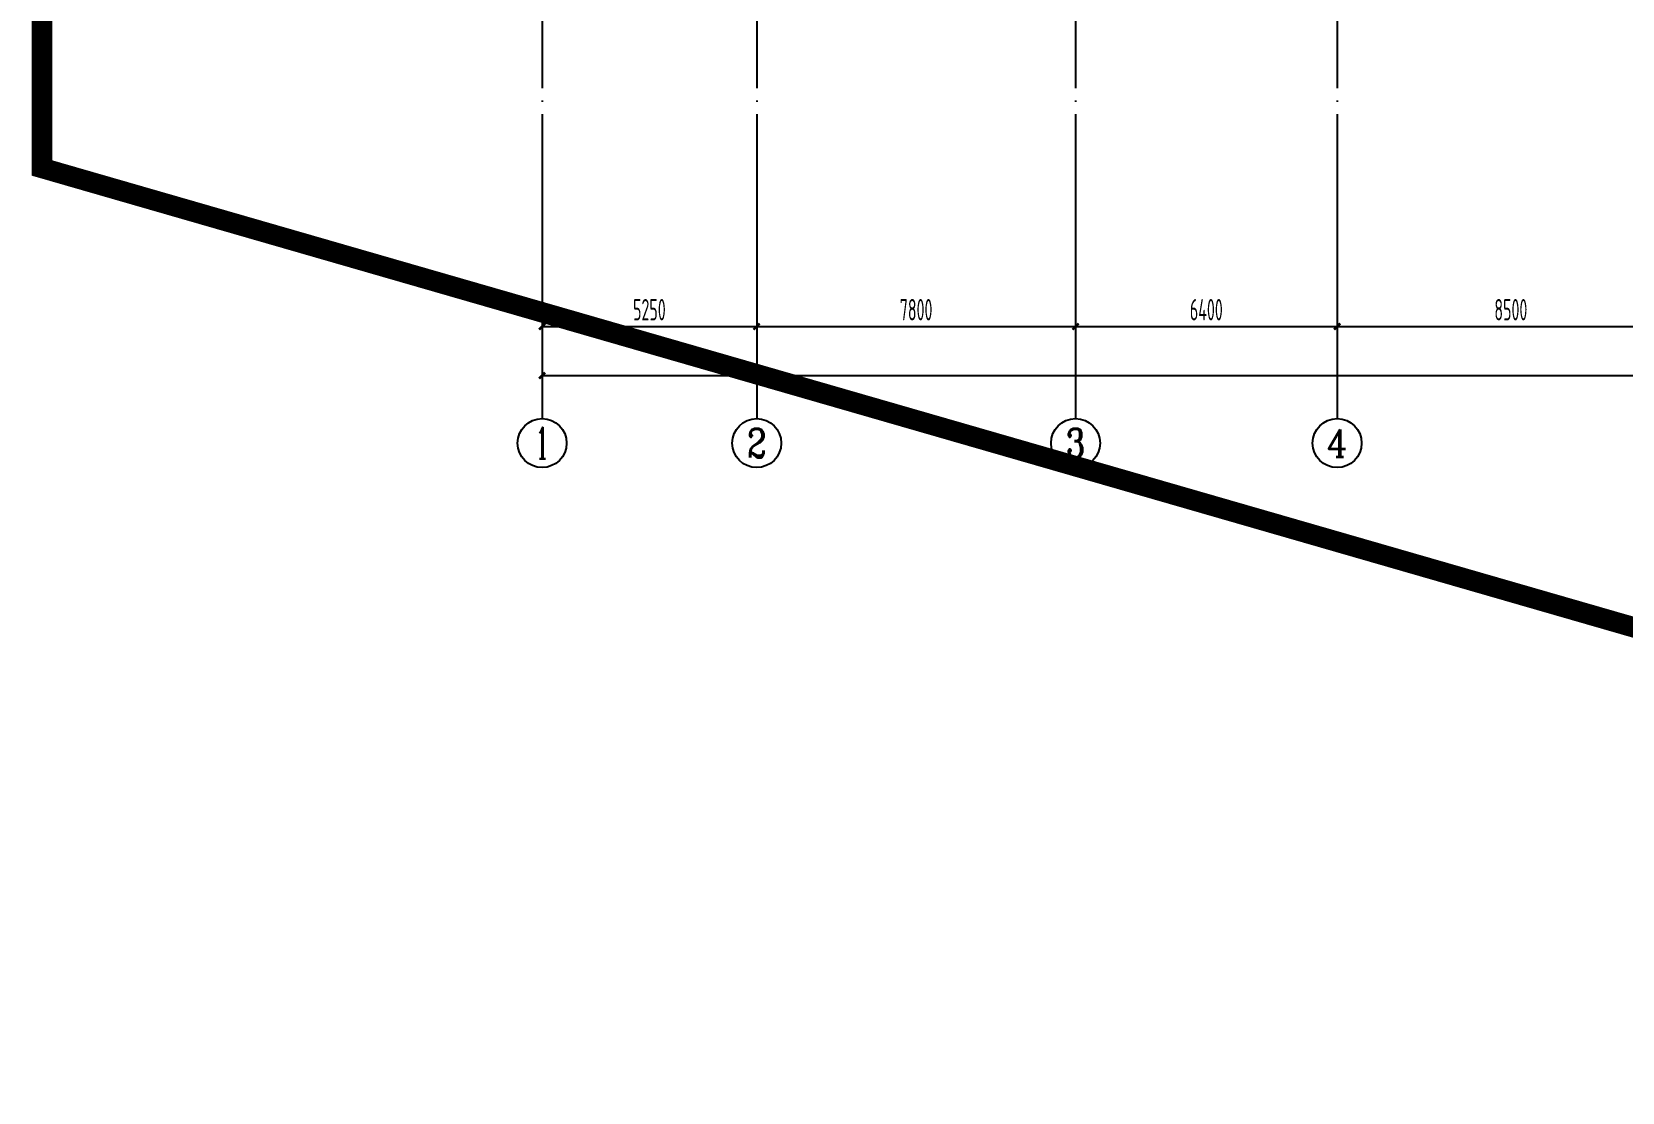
# Model space of a CAD drawing. Extents: x -473190 to 2138458, y -81875 to 2633646.
# Drawn here: x -89731 to -50824, y -78178 to -52236 of the extents above; entities that cross this region are included whole.
import ezdxf
from ezdxf.enums import TextEntityAlignment as Align

# ---------------------------------------------------------------- set-up
doc = ezdxf.new("R2010")
doc.units = 0
doc.header["$LTSCALE"] = 1000
for name, pattern in [('ACAD_ISO05W100', [34, 24, -3, 0.5, -3, 0.5, -3]), ('DASH', [0.35, 0.25, -0.1]), ('DOTE', [2.42, 2, -0.2, 0.02, -0.2])]:
    doc.linetypes.add(name, pattern=pattern)
for name, color, linetype in [('A-REDLINE', 1, 'ACAD_ISO05W100'), ('AXIS', 3, 'Continuous'), ('AXIS_TEXT', 7, 'Continuous'), ('DOTE', 1, 'DOTE'), ('雨棚投影', 147, 'Continuous')]:
    doc.layers.add(name, color=color, linetype=linetype)
doc.styles.add('_TCH_AXIS', font='COMPLEX', dxfattribs={"bigfont": 'GBCBIG'})
doc.styles.add('_TCH_DIM_T3', font='tssdeng.shx', dxfattribs={"width": 0.564706, "bigfont": '@@@tssdchn.shx'})
doc.styles.add('COMPLEX', font='COMPLEX.shx', dxfattribs={"width": 0.65})
doc.dimstyles.new('_TCH_ARCH&&150', dxfattribs={"dimtxt": 525, "dimasz": 150, "dimexe": 375, "dimexo": 450, "dimgap": 150, "dimtad": 1, "dimdec": 0, "dimzin": 0, "dimdsep": 46, "dimtxsty": '_TCH_DIM_T3', "dimblk": 'ARCHTICK', "dimcen": 0.09, "dimclrt": 7, "dimazin": 2, "dimtfac": 1, "dimtdec": 0, "dimtix": 1, "dimtmove": 2, "dimatfit": 3, "dimfxl": 0, "dimtolj": 1, "dimtzin": 0, "dimarcsym": 0})

# ---------------------------------------------------------------- blocks, each defined once
blk = doc.blocks.new('_AXISO')
blk.add_circle((0, 0), 0.5)
at = {"layer": 'AXIS_TEXT', "style": 'COMPLEX', "width": 1.041667}
blk.add_attdef('A', text='', height=0.56, dxfattribs=at).set_placement((-0.25, -0.28), (0.25, -0.28), align=Align.FIT)
blk = doc.blocks.new('_ArchTick')
at = {"color": 0, "linetype": 'ByBlock', "const_width": 0.4}
blk.add_lwpolyline([(-0.5, -0.5), (0.5, 0.5)], dxfattribs=at)
blk = doc.blocks.new('*D5365')
at = {"layer": 'AXIS', "color": 0, "lineweight": -2, "transparency": 16777216}
for p, q in [((-279890, -214215), (-279890, -217890)), ((-274640, -214215), (-274640, -217890)), ((-279890, -217515), (-274640, -217515))]:
    blk.add_line(p, q, dxfattribs=at)
at = {"layer": 'Defpoints', "color": 0, "transparency": 16777216}
for p in [(-279890, -213765), (-274640, -213765), (-274640, -217515)]:
    blk.add_point(p, dxfattribs=at)
at = {"layer": 'AXIS', "color": 0, "lineweight": -2, "transparency": 16777216, "xscale": 150, "yscale": 150, "zscale": 150, "rotation": 180}
blk.add_blockref('_ArchTick', (-279890, -217515), dxfattribs=at)
at = {"layer": 'AXIS', "color": 0, "lineweight": -2, "transparency": 16777216, "xscale": 150, "yscale": 150, "zscale": 150}
blk.add_blockref('_ArchTick', (-274640, -217515), dxfattribs=at)
at = {"layer": 'AXIS', "color": 7, "transparency": 16777216, "insert": (-277265, -217103), "char_height": 525, "attachment_point": 5, "style": '_TCH_DIM_T3'}
blk.add_mtext('\\A1;5250', dxfattribs=at)
blk = doc.blocks.new('*D5366')
at = {"layer": 'AXIS', "color": 0, "lineweight": -2, "transparency": 16777216}
for p, q in [((-274640, -214215), (-274640, -217890)), ((-266840, -214215), (-266840, -217890)), ((-274640, -217515), (-266840, -217515))]:
    blk.add_line(p, q, dxfattribs=at)
at = {"layer": 'Defpoints', "color": 0, "transparency": 16777216}
for p in [(-274640, -213765), (-266840, -213765), (-266840, -217515)]:
    blk.add_point(p, dxfattribs=at)
at = {"layer": 'AXIS', "color": 0, "lineweight": -2, "transparency": 16777216, "xscale": 150, "yscale": 150, "zscale": 150, "rotation": 180}
blk.add_blockref('_ArchTick', (-274640, -217515), dxfattribs=at)
at = {"layer": 'AXIS', "color": 0, "lineweight": -2, "transparency": 16777216, "xscale": 150, "yscale": 150, "zscale": 150}
blk.add_blockref('_ArchTick', (-266840, -217515), dxfattribs=at)
at = {"layer": 'AXIS', "color": 7, "transparency": 16777216, "insert": (-270740, -217103), "char_height": 525, "attachment_point": 5, "style": '_TCH_DIM_T3'}
blk.add_mtext('\\A1;7800', dxfattribs=at)
blk = doc.blocks.new('*D5367')
at = {"layer": 'AXIS', "color": 0, "lineweight": -2, "transparency": 16777216}
for p, q in [((-266840, -214215), (-266840, -217890)), ((-260440, -214215), (-260440, -217890)), ((-266840, -217515), (-260440, -217515))]:
    blk.add_line(p, q, dxfattribs=at)
at = {"layer": 'Defpoints', "color": 0, "transparency": 16777216}
for p in [(-266840, -213765), (-260440, -213765), (-260440, -217515)]:
    blk.add_point(p, dxfattribs=at)
at = {"layer": 'AXIS', "color": 0, "lineweight": -2, "transparency": 16777216, "xscale": 150, "yscale": 150, "zscale": 150, "rotation": 180}
blk.add_blockref('_ArchTick', (-266840, -217515), dxfattribs=at)
at = {"layer": 'AXIS', "color": 0, "lineweight": -2, "transparency": 16777216, "xscale": 150, "yscale": 150, "zscale": 150}
blk.add_blockref('_ArchTick', (-260440, -217515), dxfattribs=at)
at = {"layer": 'AXIS', "color": 7, "transparency": 16777216, "insert": (-263640, -217103), "char_height": 525, "attachment_point": 5, "style": '_TCH_DIM_T3'}
blk.add_mtext('\\A1;6400', dxfattribs=at)
blk = doc.blocks.new('*D5368')
at = {"layer": 'AXIS', "color": 0, "lineweight": -2, "transparency": 16777216}
for p, q in [((-260440, -214215), (-260440, -217890)), ((-251940, -214215), (-251940, -217890)), ((-260440, -217515), (-251940, -217515))]:
    blk.add_line(p, q, dxfattribs=at)
at = {"layer": 'Defpoints', "color": 0, "transparency": 16777216}
for p in [(-260440, -213765), (-251940, -213765), (-251940, -217515)]:
    blk.add_point(p, dxfattribs=at)
at = {"layer": 'AXIS', "color": 0, "lineweight": -2, "transparency": 16777216, "xscale": 150, "yscale": 150, "zscale": 150, "rotation": 180}
blk.add_blockref('_ArchTick', (-260440, -217515), dxfattribs=at)
at = {"layer": 'AXIS', "color": 0, "lineweight": -2, "transparency": 16777216, "xscale": 150, "yscale": 150, "zscale": 150}
blk.add_blockref('_ArchTick', (-251940, -217515), dxfattribs=at)
at = {"layer": 'AXIS', "color": 7, "transparency": 16777216, "insert": (-256190, -217103), "char_height": 525, "attachment_point": 5, "style": '_TCH_DIM_T3'}
blk.add_mtext('\\A1;8500', dxfattribs=at)
blk = doc.blocks.new('*D5408')
at = {"layer": 'AXIS', "color": 0, "lineweight": -2, "transparency": 16777216}
for p, q in [((-279890, -214215), (-279890, -219090)), ((-78490, -214215), (-78490, -219090)), ((-279890, -218715), (-78490, -218715))]:
    blk.add_line(p, q, dxfattribs=at)
at = {"layer": 'Defpoints', "color": 0, "transparency": 16777216}
for p in [(-279890, -213765), (-78490, -213765), (-78490, -218715)]:
    blk.add_point(p, dxfattribs=at)
at = {"layer": 'AXIS', "color": 0, "lineweight": -2, "transparency": 16777216, "xscale": 150, "yscale": 150, "zscale": 150, "rotation": 180}
blk.add_blockref('_ArchTick', (-279890, -218715), dxfattribs=at)
at = {"layer": 'AXIS', "color": 0, "lineweight": -2, "transparency": 16777216, "xscale": 150, "yscale": 150, "zscale": 150}
blk.add_blockref('_ArchTick', (-78490, -218715), dxfattribs=at)
at = {"layer": 'AXIS', "color": 7, "transparency": 16777216, "insert": (-179190, -218303), "char_height": 525, "attachment_point": 5, "style": '_TCH_DIM_T3'}
blk.add_mtext('\\A1;201400', dxfattribs=at)
blk = doc.blocks.new('A$C4F5A101F')
at = {"layer": 'AXIS'}
for p, q in [((-279889.7, -213765.2), (-279889.7, -219765.2)), ((-274639.7, -213765.2), (-274639.7, -219765.2)), ((-266839.7, -213765.2), (-266839.7, -219765.2)), ((-260439.7, -213765.2), (-260439.7, -219765.2))]:
    blk.add_line(p, q, dxfattribs=at)
at = {"layer": 'DOTE', "color": 127, "linetype": 'DOTE', "ltscale": 1.5}
for p, q in [((-279889.7, 16373.7), (-279889.7, -213765.2)), ((-274639.7, 16373.7), (-274639.7, -213765.2)), ((-266839.7, 16373.7), (-266839.7, -213765.2)), ((-260439.7, 16373.7), (-260439.7, -213765.2))]:
    blk.add_line(p, q, dxfattribs=at)
at = {"layer": 'AXIS'}
ref = blk.add_blockref('_AXISO', (-279889.7, -220365.2), dxfattribs=dict(at, xscale=1200, yscale=1200, zscale=1200))
ref.add_attrib('A', '1', dxfattribs={"layer": 'AXIS_TEXT', "height": 772.1, "style": '_TCH_AXIS'}).set_placement((-280055.1, -220751.2), (-279724.2, -220751.2), align=Align.FIT)
ref = blk.add_blockref('_AXISO', (-274639.7, -220365.2), dxfattribs=dict(at, xscale=1200, yscale=1200, zscale=1200))
ref.add_attrib('A', '2', dxfattribs={"layer": 'AXIS_TEXT', "height": 698.9, "style": '_TCH_AXIS'}).set_placement((-274872.7, -220714.6), (-274406.7, -220714.6), align=Align.FIT)
ref = blk.add_blockref('_AXISO', (-266839.7, -220365.2), dxfattribs=dict(at, xscale=1200, yscale=1200, zscale=1200))
ref.add_attrib('A', '3', dxfattribs={"layer": 'AXIS_TEXT', "height": 698.9, "style": '_TCH_AXIS'}).set_placement((-267072.7, -220714.6), (-266606.7, -220714.6), align=Align.FIT)
ref = blk.add_blockref('_AXISO', (-260439.7, -220365.2), dxfattribs=dict(at, xscale=1200, yscale=1200, zscale=1200))
ref.add_attrib('A', '4', dxfattribs={"layer": 'AXIS_TEXT', "height": 668.2, "style": '_TCH_AXIS'}).set_placement((-260694.2, -220699.3), (-260185.1, -220699.3), align=Align.FIT)
for p1, p2, distance, picture, middle in [((-279889.7, -213765.2), (-274639.7, -213765.2), -3750, '*D5365', (-277264.7, -217102.7)), ((-279889.7, -213765.2), (-78489.7, -213765.2), -4950, '*D5408', (-179189.7, -218302.7)), ((-274639.7, -213765.2), (-266839.7, -213765.2), -3750, '*D5366', (-270739.7, -217102.7)), ((-266839.7, -213765.2), (-260439.7, -213765.2), -3750, '*D5367', (-263639.7, -217102.7)), ((-260439.7, -213765.2), (-251939.7, -213765.2), -3750, '*D5368', (-256189.7, -217102.7))]:
    dim = blk.add_aligned_dim(p1=p1, p2=p2, distance=distance, dimstyle='_TCH_ARCH&&150', dxfattribs=at)
    dim.commit()
    dim.dimension.update_dxf_attribs({"geometry": picture, "text_midpoint": middle})

msp = doc.modelspace()

# ---------------------------------------------------------------- linework, layer by layer
at = {"layer": 'A-REDLINE', "const_width": 500, "flags": 128}
msp.add_lwpolyline([(-89481.4, 187228.8), (-75385.8, 185854.4), (-61257.6, 184872), (-47107.5, 184282.2), (-32946.4, 184085.6), (42633, 184085.6), (118212.3, 184085.6), (125682.3, 183899.5), (133133.8, 183341.6), (140548.2, 182413.3), (147907.2, 181116.9), (155192.5, 179455.7), (162386.1, 177433.7), (169470, 175056), (176426.7, 172328.4), (183239, 169257.8), (189889.9, 165851.8), (196362.9, 162118.7), (202642, 158068), (131057.9, 79413.7), (59473.8, 759.5), (-12110.3, -77894.8), (-89481.4, -55567.9), (-89481.4, 65830.4)], close=True, dxfattribs=at)

# ---------------------------------------------------------------- block references
at = {"layer": '雨棚投影', "linetype": 'DASH', "lineweight": -3, "ltscale": 2}
msp.add_blockref('A$C4F5A101F', (202642, 158068), dxfattribs=at)

doc.saveas('drawing.dxf')
